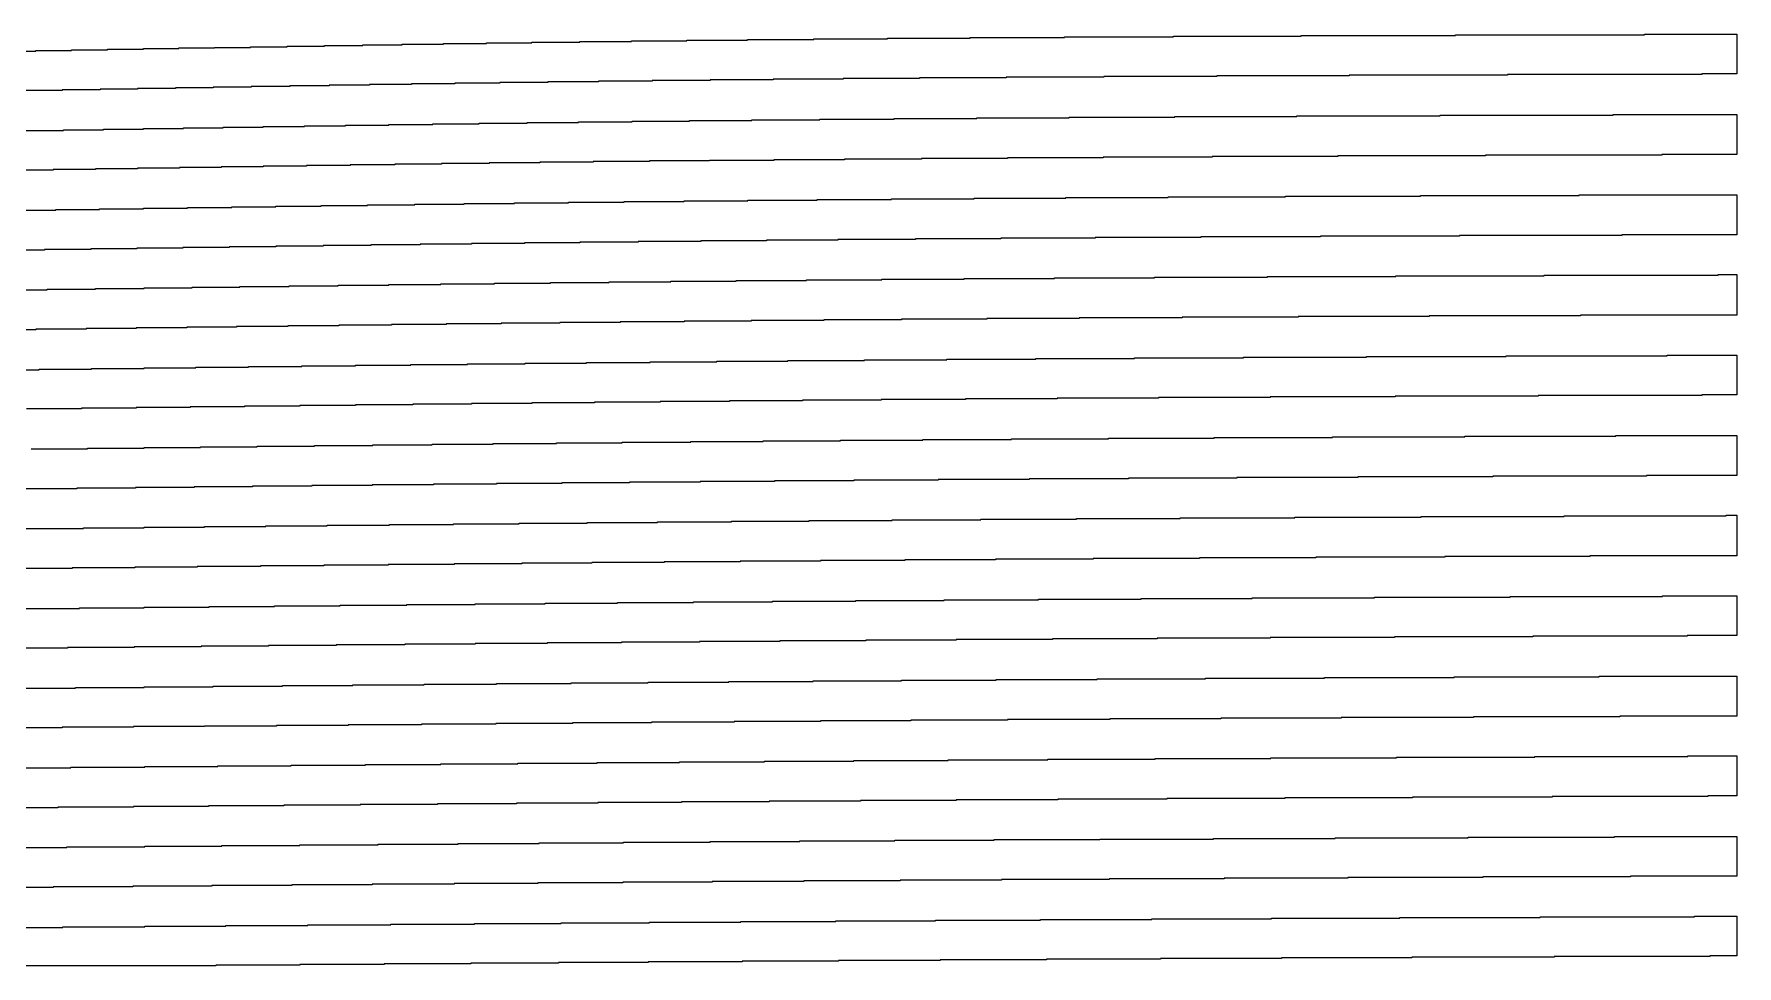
# Model space of a CAD drawing. Extents: x 600 to 5400, y 600 to 5400.
# Drawn here: x 2840 to 5400, y 600 to 2002 of the extents above; entities that cross this region are included whole.
import ezdxf

# ---------------------------------------------------------------- set-up
doc = ezdxf.new("R2010")
doc.units = 0
doc.layers.add('LG_12_W500_ZP600_INV_LG', color=5, linetype='CONTINUOUS')

msp = doc.modelspace()

# ---------------------------------------------------------------- linework, layer by layer
at = {"layer": 'LG_12_W500_ZP600_INV_LG'}
for points in [[(2786, 1976), (2842, 1976), (2842, 1977), (2896, 1977), (2896, 1978), (2950, 1978), (2950, 1979), (3004, 1979), (3004, 1980), (3057, 1980), (3057, 1981), (3111, 1981), (3111, 1982), (3165, 1982), (3165, 1983), (3220, 1983), (3220, 1984), (3276, 1984), (3276, 1985), (3334, 1985), (3334, 1986), (3393, 1986), (3393, 1987), (3455, 1987), (3455, 1988), (3520, 1988), (3520, 1989), (3588, 1989), (3588, 1990), (3660, 1990), (3660, 1991), (3738, 1991), (3738, 1992), (3821, 1992), (3821, 1993), (3912, 1993), (3912, 1994), (4012, 1994), (4012, 1995), (4123, 1995), (4123, 1996), (4247, 1996), (4247, 1997), (4389, 1997), (4389, 1998), (4553, 1998), (4553, 1999), (4745, 1999), (4745, 2000), (4977, 2000), (4977, 2001), (5261, 2001), (5261, 2002), (5400, 2002), (5400, 1942), (5347, 1942), (5347, 1941), (5055, 1941), (5055, 1940), (4817, 1940), (4817, 1939), (4618, 1939), (4618, 1938), (4448, 1938), (4448, 1937), (4301, 1937), (4301, 1936), (4171, 1936), (4171, 1935), (4056, 1935), (4056, 1934), (3951, 1934), (3951, 1933), (3856, 1933), (3856, 1932), (3769, 1932), (3769, 1931), (3688, 1931), (3688, 1930), (3612, 1930), (3612, 1929), (3540, 1929), (3540, 1928), (3472, 1928), (3472, 1927), (3407, 1927), (3407, 1926), (3344, 1926), (3344, 1925), (3283, 1925), (3283, 1924), (3224, 1924), (3224, 1923), (3166, 1923), (3166, 1922), (3109, 1922), (3109, 1921), (3052, 1921), (3052, 1920), (2995, 1920), (2995, 1919), (2939, 1919), (2939, 1918), (2882, 1918), (2882, 1917), (2824, 1917)], [(2823, 1857), (2884, 1857), (2884, 1858), (2944, 1858), (2944, 1859), (3004, 1859), (3004, 1860), (3064, 1860), (3064, 1861), (3124, 1861), (3124, 1862), (3184, 1862), (3184, 1863), (3246, 1863), (3246, 1864), (3308, 1864), (3308, 1865), (3373, 1865), (3373, 1866), (3439, 1866), (3439, 1867), (3509, 1867), (3509, 1868), (3581, 1868), (3581, 1869), (3658, 1869), (3658, 1870), (3739, 1870), (3739, 1871), (3825, 1871), (3825, 1872), (3919, 1872), (3919, 1873), (4021, 1873), (4021, 1874), (4133, 1874), (4133, 1875), (4257, 1875), (4257, 1876), (4396, 1876), (4396, 1877), (4555, 1877), (4555, 1878), (4738, 1878), (4738, 1879), (4954, 1879), (4954, 1880), (5214, 1880), (5214, 1881), (5400, 1881), (5400, 1821), (5287, 1821), (5287, 1820), (5022, 1820), (5022, 1819), (4800, 1819), (4800, 1818), (4611, 1818), (4611, 1817), (4447, 1817), (4447, 1816), (4303, 1816), (4303, 1815), (4174, 1815), (4174, 1814), (4058, 1814), (4058, 1813), (3952, 1813), (3952, 1812), (3855, 1812), (3855, 1811), (3765, 1811), (3765, 1810), (3680, 1810), (3680, 1809), (3600, 1809), (3600, 1808), (3524, 1808), (3524, 1807), (3452, 1807), (3452, 1806), (3382, 1806), (3382, 1805), (3315, 1805), (3315, 1804), (3249, 1804), (3249, 1803), (3184, 1803), (3184, 1802), (3121, 1802), (3121, 1801), (3058, 1801), (3058, 1800), (2995, 1800), (2995, 1799), (2932, 1799), (2932, 1798), (2868, 1798), (2868, 1797), (2804, 1797)], [(2804, 1737), (2872, 1737), (2872, 1738), (2938, 1738), (2938, 1739), (3004, 1739), (3004, 1740), (3070, 1740), (3070, 1741), (3137, 1741), (3137, 1742), (3203, 1742), (3203, 1743), (3271, 1743), (3271, 1744), (3341, 1744), (3341, 1745), (3412, 1745), (3412, 1746), (3486, 1746), (3486, 1747), (3562, 1747), (3562, 1748), (3643, 1748), (3643, 1749), (3727, 1749), (3727, 1750), (3817, 1750), (3817, 1751), (3913, 1751), (3913, 1752), (4017, 1752), (4017, 1753), (4129, 1753), (4129, 1754), (4253, 1754), (4253, 1755), (4391, 1755), (4391, 1756), (4545, 1756), (4545, 1757), (4721, 1757), (4721, 1758), (4924, 1758), (4924, 1759), (5163, 1759), (5163, 1760), (5400, 1760), (5400, 1700), (5227, 1700), (5227, 1699), (4983, 1699), (4983, 1698), (4774, 1698), (4774, 1697), (4594, 1697), (4594, 1696), (4435, 1696), (4435, 1695), (4293, 1695), (4293, 1694), (4165, 1694), (4165, 1693), (4048, 1693), (4048, 1692), (3941, 1692), (3941, 1691), (3842, 1691), (3842, 1690), (3748, 1690), (3748, 1689), (3660, 1689), (3660, 1688), (3577, 1688), (3577, 1687), (3497, 1687), (3497, 1686), (3420, 1686), (3420, 1685), (3346, 1685), (3346, 1684), (3274, 1684), (3274, 1683), (3203, 1683), (3203, 1682), (3133, 1682), (3133, 1681), (3063, 1681), (3063, 1680), (2994, 1680), (2994, 1679), (2925, 1679), (2925, 1678), (2855, 1678), (2855, 1677), (2784, 1677)], [(2786, 1617), (2859, 1617), (2859, 1618), (2932, 1618), (2932, 1619), (3005, 1619), (3005, 1620), (3077, 1620), (3077, 1621), (3149, 1621), (3149, 1622), (3223, 1622), (3223, 1623), (3297, 1623), (3297, 1624), (3373, 1624), (3373, 1625), (3451, 1625), (3451, 1626), (3532, 1626), (3532, 1627), (3616, 1627), (3616, 1628), (3704, 1628), (3704, 1629), (3797, 1629), (3797, 1630), (3895, 1630), (3895, 1631), (4001, 1631), (4001, 1632), (4114, 1632), (4114, 1633), (4238, 1633), (4238, 1634), (4374, 1634), (4374, 1635), (4524, 1635), (4524, 1636), (4694, 1636), (4694, 1637), (4887, 1637), (4887, 1638), (5110, 1638), (5110, 1639), (5372, 1639), (5372, 1640), (5400, 1640), (5400, 1579), (5165, 1579), (5165, 1578), (4937, 1578), (4937, 1577), (4740, 1577), (4740, 1576), (4566, 1576), (4566, 1575), (4411, 1575), (4411, 1574), (4272, 1574), (4272, 1573), (4144, 1573), (4144, 1572), (4027, 1572), (4027, 1571), (3918, 1571), (3918, 1570), (3817, 1570), (3817, 1569), (3721, 1569), (3721, 1568), (3630, 1568), (3630, 1567), (3542, 1567), (3542, 1566), (3459, 1566), (3459, 1565), (3377, 1565), (3377, 1564), (3298, 1564), (3298, 1563), (3221, 1563), (3221, 1562), (3144, 1562), (3144, 1561), (3069, 1561), (3069, 1560), (2993, 1560), (2993, 1559), (2918, 1559), (2918, 1558), (2842, 1558), (2842, 1557), (2765, 1557)], [(2767, 1497), (2847, 1497), (2847, 1498), (2926, 1498), (2926, 1499), (3005, 1499), (3005, 1500), (3083, 1500), (3083, 1501), (3162, 1501), (3162, 1502), (3242, 1502), (3242, 1503), (3323, 1503), (3323, 1504), (3406, 1504), (3406, 1505), (3491, 1505), (3491, 1506), (3578, 1506), (3578, 1507), (3670, 1507), (3670, 1508), (3766, 1508), (3766, 1509), (3866, 1509), (3866, 1510), (3973, 1510), (3973, 1511), (4088, 1511), (4088, 1512), (4212, 1512), (4212, 1513), (4346, 1513), (4346, 1514), (4494, 1514), (4494, 1515), (4658, 1515), (4658, 1516), (4843, 1516), (4843, 1517), (5053, 1517), (5053, 1518), (5295, 1518), (5295, 1519), (5400, 1519), (5400, 1459), (5347, 1459), (5347, 1458), (5101, 1458), (5101, 1457), (4886, 1457), (4886, 1456), (4698, 1456), (4698, 1455), (4530, 1455), (4530, 1454), (4378, 1454), (4378, 1453), (4240, 1453), (4240, 1452), (4113, 1452), (4113, 1451), (3995, 1451), (3995, 1450), (3885, 1450), (3885, 1449), (3781, 1449), (3781, 1448), (3682, 1448), (3682, 1447), (3588, 1447), (3588, 1446), (3497, 1446), (3497, 1445), (3409, 1445), (3409, 1444), (3323, 1444), (3323, 1443), (3239, 1443), (3239, 1442), (3156, 1442), (3156, 1441), (3074, 1441), (3074, 1440), (2993, 1440), (2993, 1439), (2911, 1439), (2911, 1438), (2828, 1438)], [(2835, 1378), (2920, 1378), (2920, 1379), (3005, 1379), (3005, 1380), (3090, 1380), (3090, 1381), (3175, 1381), (3175, 1382), (3261, 1382), (3261, 1383), (3349, 1383), (3349, 1384), (3438, 1384), (3438, 1385), (3530, 1385), (3530, 1386), (3625, 1386), (3625, 1387), (3724, 1387), (3724, 1388), (3827, 1388), (3827, 1389), (3936, 1389), (3936, 1390), (4052, 1390), (4052, 1391), (4176, 1391), (4176, 1392), (4309, 1392), (4309, 1393), (4455, 1393), (4455, 1394), (4614, 1394), (4614, 1395), (4792, 1395), (4792, 1396), (4991, 1396), (4991, 1397), (5218, 1397), (5218, 1398), (5400, 1398), (5400, 1338), (5264, 1338), (5264, 1337), (5033, 1337), (5033, 1336), (4830, 1336), (4830, 1335), (4648, 1335), (4648, 1334), (4485, 1334), (4485, 1333), (4336, 1333), (4336, 1332), (4199, 1332), (4199, 1331), (4072, 1331), (4072, 1330), (3953, 1330), (3953, 1329), (3841, 1329), (3841, 1328), (3735, 1328), (3735, 1327), (3633, 1327), (3633, 1326), (3535, 1326), (3535, 1325), (3440, 1325), (3440, 1324), (3348, 1324), (3348, 1323), (3257, 1323), (3257, 1322), (3168, 1322), (3168, 1321), (3080, 1321), (3080, 1320), (2992, 1320), (2992, 1319), (2904, 1319), (2904, 1318), (2815, 1318)], [(2822, 1258), (2914, 1258), (2914, 1259), (3005, 1259), (3005, 1260), (3096, 1260), (3096, 1261), (3188, 1261), (3188, 1262), (3280, 1262), (3280, 1263), (3374, 1263), (3374, 1264), (3470, 1264), (3470, 1265), (3569, 1265), (3569, 1266), (3671, 1266), (3671, 1267), (3777, 1267), (3777, 1268), (3888, 1268), (3888, 1269), (4005, 1269), (4005, 1270), (4130, 1270), (4130, 1271), (4263, 1271), (4263, 1272), (4407, 1272), (4407, 1273), (4563, 1273), (4563, 1274), (4735, 1274), (4735, 1275), (4925, 1275), (4925, 1276), (5140, 1276), (5140, 1277), (5384, 1277), (5384, 1278), (5400, 1278), (5400, 1217), (5179, 1217), (5179, 1216), (4961, 1216), (4961, 1215), (4767, 1215), (4767, 1214), (4592, 1214), (4592, 1213), (4432, 1213), (4432, 1212), (4285, 1212), (4285, 1211), (4149, 1211), (4149, 1210), (4022, 1210), (4022, 1209), (3901, 1209), (3901, 1208), (3787, 1208), (3787, 1207), (3678, 1207), (3678, 1206), (3573, 1206), (3573, 1205), (3471, 1205), (3471, 1204), (3372, 1204), (3372, 1203), (3275, 1203), (3275, 1202), (3180, 1202), (3180, 1201), (3085, 1201), (3085, 1200), (2991, 1200), (2991, 1199), (2897, 1199), (2897, 1198), (2802, 1198)], [(2810, 1138), (2908, 1138), (2908, 1139), (3005, 1139), (3005, 1140), (3103, 1140), (3103, 1141), (3201, 1141), (3201, 1142), (3300, 1142), (3300, 1143), (3400, 1143), (3400, 1144), (3503, 1144), (3503, 1145), (3608, 1145), (3608, 1146), (3717, 1146), (3717, 1147), (3831, 1147), (3831, 1148), (3950, 1148), (3950, 1149), (4075, 1149), (4075, 1150), (4208, 1150), (4208, 1151), (4350, 1151), (4350, 1152), (4504, 1152), (4504, 1153), (4671, 1153), (4671, 1154), (4855, 1154), (4855, 1155), (5059, 1155), (5059, 1156), (5288, 1156), (5288, 1157), (5400, 1157), (5400, 1097), (5325, 1097), (5325, 1096), (5093, 1096), (5093, 1095), (4885, 1095), (4885, 1094), (4698, 1094), (4698, 1093), (4528, 1093), (4528, 1092), (4371, 1092), (4371, 1091), (4226, 1091), (4226, 1090), (4090, 1090), (4090, 1089), (3961, 1089), (3961, 1088), (3840, 1088), (3840, 1087), (3723, 1087), (3723, 1086), (3611, 1086), (3611, 1085), (3503, 1085), (3503, 1084), (3397, 1084), (3397, 1083), (3294, 1083), (3294, 1082), (3192, 1082), (3192, 1081), (3091, 1081), (3091, 1080), (2990, 1080), (2990, 1079), (2890, 1079), (2890, 1078), (2788, 1078)], [(2797, 1018), (2902, 1018), (2902, 1019), (3005, 1019), (3005, 1020), (3109, 1020), (3109, 1021), (3213, 1021), (3213, 1022), (3319, 1022), (3319, 1023), (3426, 1023), (3426, 1024), (3535, 1024), (3535, 1025), (3647, 1025), (3647, 1026), (3763, 1026), (3763, 1027), (3884, 1027), (3884, 1028), (4011, 1028), (4011, 1029), (4144, 1029), (4144, 1030), (4286, 1030), (4286, 1031), (4438, 1031), (4438, 1032), (4601, 1032), (4601, 1033), (4780, 1033), (4780, 1034), (4975, 1034), (4975, 1035), (5193, 1035), (5193, 1036), (5400, 1036), (5400, 976), (5224, 976), (5224, 975), (5004, 975), (5004, 974), (4805, 974), (4805, 973), (4624, 973), (4624, 972), (4457, 972), (4457, 971), (4303, 971), (4303, 970), (4158, 970), (4158, 969), (4022, 969), (4022, 968), (3892, 968), (3892, 967), (3768, 967), (3768, 966), (3649, 966), (3649, 965), (3534, 965), (3534, 964), (3422, 964), (3422, 963), (3312, 963), (3312, 962), (3204, 962), (3204, 961), (3096, 961), (3096, 960), (2989, 960), (2989, 959), (2882, 959), (2882, 958), (2775, 958)], [(2785, 898), (2895, 898), (2895, 899), (3006, 899), (3006, 900), (3116, 900), (3116, 901), (3226, 901), (3226, 902), (3338, 902), (3338, 903), (3451, 903), (3451, 904), (3567, 904), (3567, 905), (3686, 905), (3686, 906), (3810, 906), (3810, 907), (3938, 907), (3938, 908), (4072, 908), (4072, 909), (4214, 909), (4214, 910), (4364, 910), (4364, 911), (4525, 911), (4525, 912), (4699, 912), (4699, 913), (4888, 913), (4888, 914), (5096, 914), (5096, 915), (5326, 915), (5326, 916), (5400, 916), (5400, 856), (5356, 856), (5356, 855), (5122, 855), (5122, 854), (4912, 854), (4912, 853), (4720, 853), (4720, 852), (4543, 852), (4543, 851), (4379, 851), (4379, 850), (4226, 850), (4226, 849), (4082, 849), (4082, 848), (3945, 848), (3945, 847), (3813, 847), (3813, 846), (3687, 846), (3687, 845), (3565, 845), (3565, 844), (3446, 844), (3446, 843), (3330, 843), (3330, 842), (3215, 842), (3215, 841), (3102, 841), (3102, 840), (2989, 840), (2989, 839), (2875, 839), (2875, 838), (2761, 838)], [(2772, 778), (2889, 778), (2889, 779), (3006, 779), (3006, 780), (3122, 780), (3122, 781), (3239, 781), (3239, 782), (3357, 782), (3357, 783), (3477, 783), (3477, 784), (3599, 784), (3599, 785), (3726, 785), (3726, 786), (3856, 786), (3856, 787), (3991, 787), (3991, 788), (4134, 788), (4134, 789), (4283, 789), (4283, 790), (4442, 790), (4442, 791), (4613, 791), (4613, 792), (4796, 792), (4796, 793), (4996, 793), (4996, 794), (5216, 794), (5216, 795), (5400, 795), (5400, 735), (5240, 735), (5240, 734), (5018, 734), (5018, 733), (4815, 733), (4815, 732), (4629, 732), (4629, 731), (4456, 731), (4456, 730), (4294, 730), (4294, 729), (4142, 729), (4142, 728), (3997, 728), (3997, 727), (3859, 727), (3859, 726), (3725, 726), (3725, 725), (3597, 725), (3597, 724), (3471, 724), (3471, 723), (3348, 723), (3348, 722), (3227, 722), (3227, 721), (3107, 721), (3107, 720), (2988, 720), (2988, 719), (2868, 719), (2868, 718), (2748, 718)], [(2760, 658), (2883, 658), (2883, 659), (3006, 659), (3006, 660), (3128, 660), (3128, 661), (3251, 661), (3251, 662), (3376, 662), (3376, 663), (3502, 663), (3502, 664), (3632, 664), (3632, 665), (3765, 665), (3765, 666), (3902, 666), (3902, 667), (4045, 667), (4045, 668), (4195, 668), (4195, 669), (4353, 669), (4353, 670), (4520, 670), (4520, 671), (4700, 671), (4700, 672), (4893, 672), (4893, 673), (5104, 673), (5104, 674), (5336, 674), (5336, 675), (5400, 675), (5400, 615), (5359, 615), (5359, 614), (5125, 614), (5125, 613), (4911, 613), (4911, 612), (4715, 612), (4715, 611), (4533, 611), (4533, 610), (4362, 610), (4362, 609), (4202, 609), (4202, 608), (4049, 608), (4049, 607), (3904, 607), (3904, 606), (3763, 606), (3763, 605), (3628, 605), (3628, 604), (3496, 604), (3496, 603), (3366, 603), (3366, 602), (3239, 602), (3239, 601), (3113, 601), (3113, 600), (600, 600)]]:
    msp.add_lwpolyline(points, dxfattribs=at)

doc.saveas('drawing.dxf')
